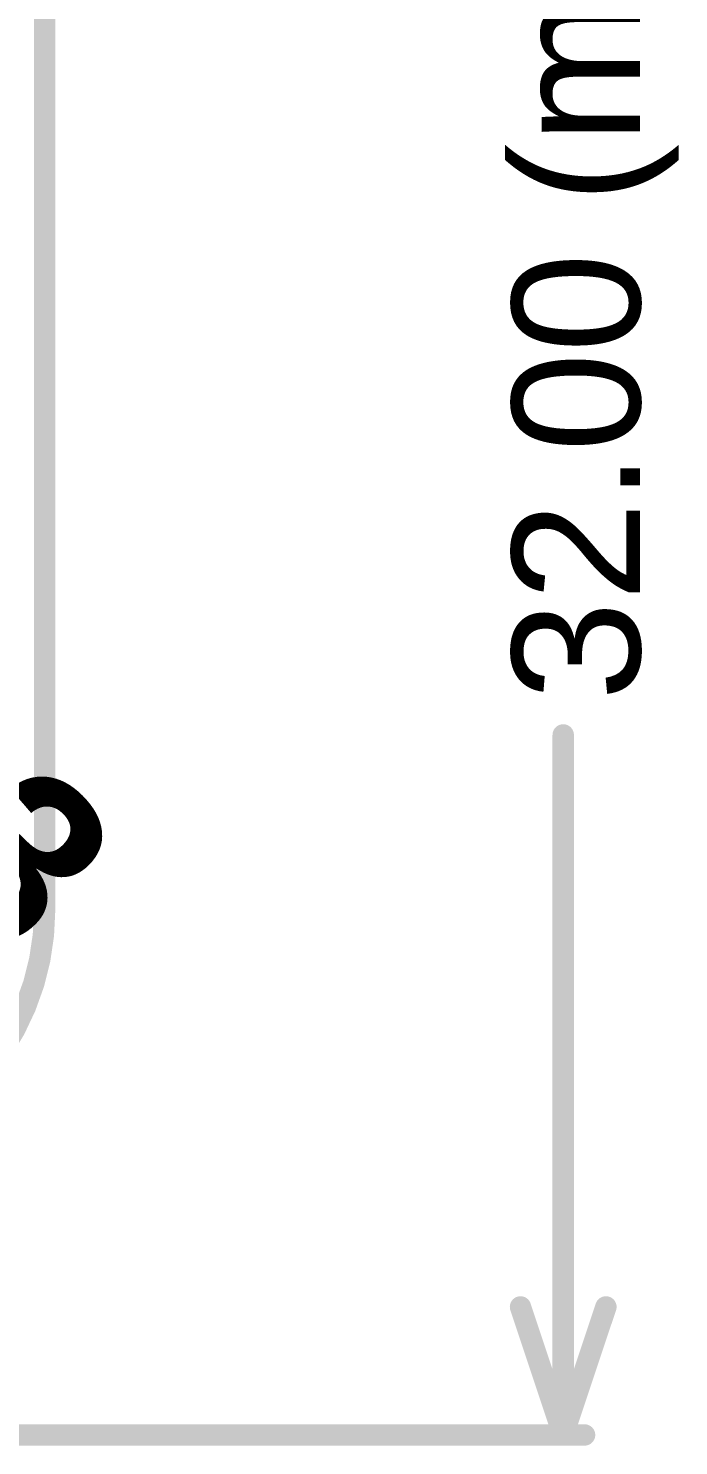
# Model space of a CAD drawing. Header units: inches. Extents: x 92 to 372, y 57 to 122.
# Drawn here: x 144.29 to 152.02, y 58.9 to 75.77 of the extents above; entities that cross this region are included whole.
import ezdxf

# ---------------------------------------------------------------- set-up
doc = ezdxf.new("R2010")
doc.units = ezdxf.units.IN
for name, color, linetype in [('Board Outline', 216, 'Continuous'), ('Dimension', 6, 'Continuous'), ('Top Overlay', 2, 'Continuous')]:
    doc.layers.add(name, color=color, linetype=linetype)
doc.styles.add('Arial', font='', dxfattribs={"height": 0.2})
doc.styles.add('Arial_Bold', font='', dxfattribs={"height": 0.2})
doc.styles.get('Arial').set_extended_font_data('Arial')
doc.styles.get('Arial_Bold').set_extended_font_data('Arial', bold=True)

msp = doc.modelspace()

# ---------------------------------------------------------------- linework, layer by layer
at = {"layer": 'Board Outline'}
for points in [[(144.48, 65.274, 0.254, 0.254, 0), (144.48, 84.788, 0.254, 0.254, 0)], [(144.48, 65.274, 0.254, 0.254, -0.198912), (143.601, 63.152, 0.254, 0.254, 0)]]:
    msp.add_lwpolyline(points, format="xyseb", dxfattribs=at)
msp.add_lwpolyline([(144.416, 65.274, 0.127, 0.127, 1), (144.543, 65.274, 0.127, 0.127, 1)], format="xyseb", close=True, dxfattribs=at)
msp.add_lwpolyline([(144.416, 65.274, 0.127, 0.127, 1), (144.543, 65.274, 0.127, 0.127, 1)], format="xyseb", close=True, dxfattribs=at)
at = {"layer": 'Dimension'}
for points in [[(150.647, 59.031, 0.254, 0.254, 0), (150.647, 67.362, 0.254, 0.254, 0)], [(150.139, 60.555, 0.254, 0.254, 0), (150.647, 59.031, 0.254, 0.254, 0)], [(150.647, 59.031, 0.254, 0.254, 0), (151.155, 60.555, 0.254, 0.254, 0)], [(138.067, 59.031, 0.254, 0.254, 0), (150.901, 59.031, 0.254, 0.254, 0)]]:
    msp.add_lwpolyline(points, format="xyseb", dxfattribs=at)
for points in [[(150.584, 67.362, 0.127, 0.127, 1), (150.711, 67.362, 0.127, 0.127, 1)], [(150.076, 60.555, 0.127, 0.127, 1), (150.203, 60.555, 0.127, 0.127, 1)], [(151.092, 60.555, 0.127, 0.127, 1), (151.219, 60.555, 0.127, 0.127, 1)], [(150.584, 59.031, 0.127, 0.127, 1), (150.711, 59.031, 0.127, 0.127, 1)], [(150.584, 59.031, 0.127, 0.127, 1), (150.711, 59.031, 0.127, 0.127, 1)], [(150.584, 59.031, 0.127, 0.127, 1), (150.711, 59.031, 0.127, 0.127, 1)], [(150.838, 59.031, 0.127, 0.127, 1), (150.965, 59.031, 0.127, 0.127, 1)]]:
    msp.add_lwpolyline(points, format="xyseb", close=True, dxfattribs=at)

# ---------------------------------------------------------------- texts
at = {"layer": 'Dimension', "style": 'Arial'}
msp.add_text('32.00 (mm)', height=1.524, rotation=90, dxfattribs=at).set_placement((151.562, 67.769))
at = {"layer": 'Top Overlay', "style": 'Arial_Bold'}
msp.add_text('LED3', height=2, rotation=315, dxfattribs=at).set_placement((139.004, 69.697))

doc.saveas('drawing.dxf')
